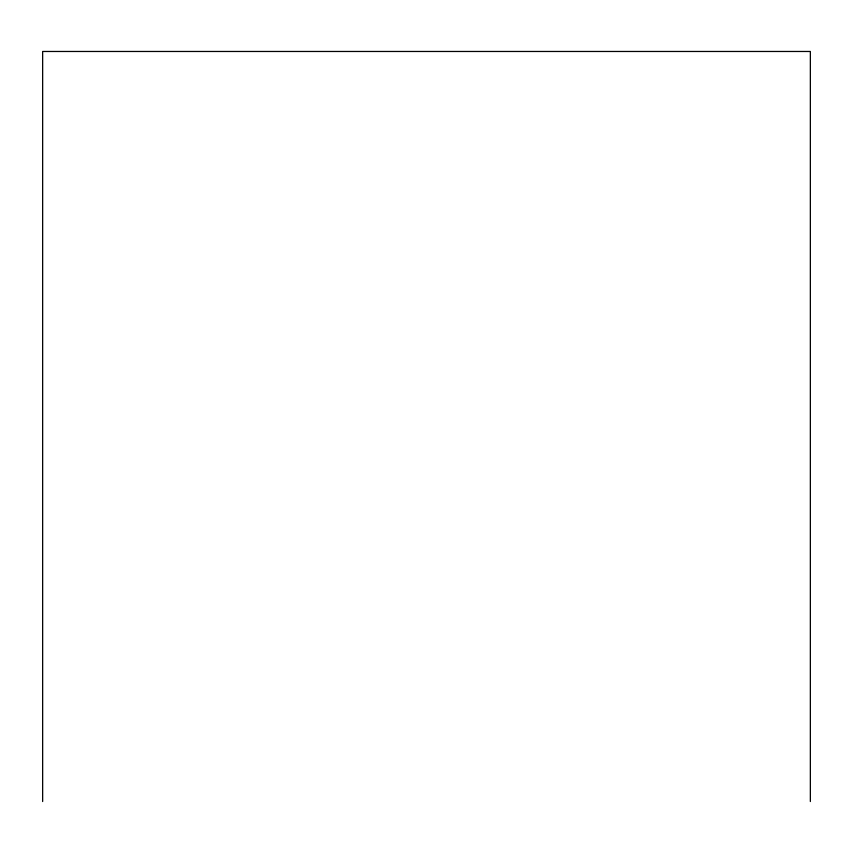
<?xml version="1.0" encoding="UTF-8"?>
<svg xmlns="http://www.w3.org/2000/svg" width="853" height="853" viewBox="0 0 853 853"><rect width="100%" height="100%" fill="white"/><g stroke="black" fill="none" stroke-linecap="round" stroke-linejoin="round"><path stroke-width="1.28" d="M810.35 801.532L810.35 51.468L42.65 51.468L42.65 801.532"/></g></svg>
